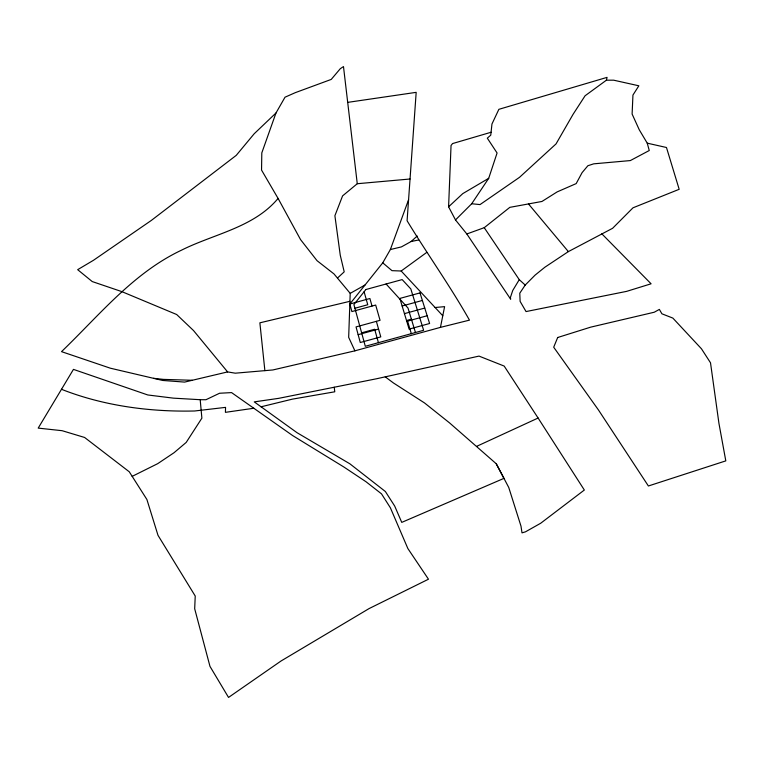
<?xml version="1.0" encoding="UTF-8"?>
<svg xmlns="http://www.w3.org/2000/svg" width="764" height="764" viewBox="0 0 764 764"><rect width="100%" height="100%" fill="white"/><g stroke="black" fill="none" stroke-linecap="round" stroke-linejoin="round"><path stroke-width="1.15" d="M337.573 277.962L344.211 271.841L340.267 255.262L334.899 215.715L342.578 195.89L357.266 183.723L343.485 66.573L340.286 68.703L331.232 79.418L295.296 92.654L285.02 97.19L275.976 112.996L261.804 152.895L261.546 170.076L278.086 198.43L300.548 239.6L317.041 260.686L333.983 273.923L350.208 293.366L348.671 337.335L354.907 350.838L440.446 327.374L469.468 320.135C450.197 286.003 427.353 254.116 407.088 220.748L416.179 92.349L347.696 102.376M466.833 233.965L484.242 227.682L519.262 279.662L512.739 290.482L510.371 297.578L510.667 299.221L466.833 233.965L455.497 219.936L448.592 206.805L451.046 145.466L452.574 143.565L491.071 132.258M440.446 327.374L444.61 306.641L435.108 307.52M471.703 203.749L480.031 204.59L519.53 177.315L556.039 143.909L573.057 114.352L585.09 95.767L606.406 80.201L607.074 77.365L498.863 109.328L491.959 124.016L490.755 135.161L487.317 138.16L497.077 152.991L488.693 178.337L471.703 203.749L455.497 219.936M376.365 321.329L380.778 336.886L360.274 342.511L356.043 326.906L380.052 320.326L375.687 305.056L351.889 311.578L349.836 304.015L382.754 262.826L390.366 249.542L408.568 199.767M606.406 80.201L613.664 80.182L638.847 85.797L632.945 95.061L632.114 114.056L639.258 129.775L647.242 143.164L666.475 147.5L679.177 189.3L633.012 207.798L612.604 228.293L568.368 251.604L544.875 267.219L535.096 275.116L525.212 285.058L519.778 293.204L520.122 301.398L526.043 311.569L626.614 291.37L651.09 283.797L601.812 233.813M275.976 112.996L254.183 133.767L236.248 155.359L151.339 220.424L93.495 260.276L77.67 269.673L92.234 281.563L121.772 291.6L176.675 314.52L193.531 330.564L227.605 371.915L235.283 373.185L272.882 369.957L354.907 350.838M278.086 198.43C253.667 227.653 213.901 233.889 181.364 250.239C133.137 273.025 99.196 315.437 61.521 351.641L110.331 368.191L162.637 380.453L184.611 382.096L227.605 371.915M448.592 206.805L462.783 193.607L488.693 178.337M390.366 249.542L401.415 246.896L411.147 241.51L417.201 236.028M484.242 227.682L509.836 207.35L541.962 201.457L557.157 191.898L576.18 183.599L582.082 172.654L587.888 165.731L593.704 163.84L630.338 160.574L649.257 150.518L647.242 143.164M382.754 262.826L391.98 270.657L401.176 271.01L426.78 252.378M365.049 284.991L350.208 293.366M132.172 476.364L157.709 463.662L174.077 452.689L186.206 442.413L201.877 418.166L200.197 399.706L173.399 398.149L147.786 394.969L73.449 369.384L38.2 428.107L62.113 430.695L84.603 437.466L129.269 471.789L146.898 499.494L158.005 535.335L195.231 596.035L194.686 608.755L209.976 666.38L228.531 697.427L281.009 661.013L369.06 608.593L428.47 579.207L407.861 548.533L390.385 507.793L381.494 493.84L365.985 481.721L343.953 467.052L292.66 435.575L231.568 392.601L219.554 393.25L205.955 399.725L200.197 399.706M476.755 446.3L538.104 418.032L584.336 490.03L540.721 523.225L525.47 531.83L522.003 532.861L521 526.167L508.748 487.47L496.256 463.767L449.538 422.884L424.545 402.962L393.441 382.965L385.237 376.853M349.836 304.015L369.891 298.514L372.03 306.058M354.907 308.255L367.751 304.731L364.103 291.762M402.141 306.001L422.368 300.453M404.442 313.632L424.765 308.064M361.63 332.827L374.656 329.255L378.438 342.683M411.395 319.18L407.308 320.307L411.338 333.658M358.154 334.67L378.562 329.074M406.763 321.338L427.171 315.742M261.059 406.801L292.392 399.142L334.766 391.798L334.231 387.233M349.931 301.303L259.875 322.828L264.879 370.645M411.147 241.51L418.691 239.963M253.81 408.253L225.418 412.34L225.561 407.374L194.686 410.984A321.023 218.953 -17.3 0 1 134.55 407.833A320.488 218.638 -17.3 0 1 63.145 389.946L61.521 389.248M357.266 183.723L410.048 179.005M192.261 380.281L163.42 379.383L153.554 378.323M519.262 279.662L525.212 285.058M401.176 271.01L442.776 315.761M386.087 283.988L408.005 308.045L415.463 332.531M528.478 203.931L568.368 251.604M538.104 418.032L504.173 366.071L479.018 356.1L376.738 378.724L278.659 398.35L254.25 401.883L297.053 432.711L349.826 463.777L385.371 491.51L394.692 506.054L401.749 522.385L503.954 478.369L496.256 463.767M557.682 337.507L553.699 347.219L598.479 410.001L648.388 485.99L725.8 460.873L718.934 423.342L710.51 362.795L701.457 348.785L672.855 318.091L661.91 313.803L659.361 309.401L654.251 312.228L590.668 327.154L557.682 337.507M365.889 289.527L353.904 304.569L365.307 346.283L423.628 330.287L410.831 288.954L402.16 279.586L365.889 289.527M419.999 292.908L399.858 298.428L409.112 329.122L429.607 323.497L419.999 292.908"/></g></svg>
